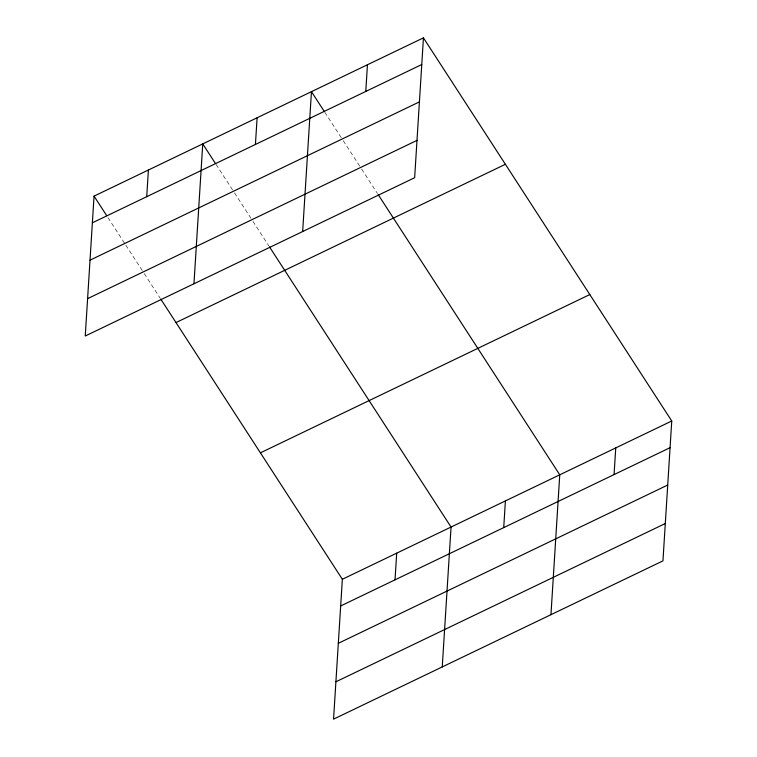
<?xml version="1.0" encoding="UTF-8"?>
<svg xmlns="http://www.w3.org/2000/svg" width="757" height="757" viewBox="0 0 757 757"><rect width="100%" height="100%" fill="white"/><g stroke="black" fill="none" stroke-linecap="round" stroke-linejoin="round"><path stroke-width="0.57" stroke-dasharray="3.79 2.84" d="M324.791 112.244L342.58 139.695M343.214 140.67L360.994 168.111M361.638 169.095L377.516 193.603M216.095 164.477L233.875 191.918M234.509 192.903L252.299 220.344M252.933 221.328L268.811 245.826M108.024 217.685L125.179 244.151M125.813 245.136L143.593 272.577M144.227 273.561L160.106 298.059"/><path stroke-width="1.14" d="M94.048 196.129L85.248 336.004L414.647 177.725L423.447 37.85L94.048 196.129L106.756 215.726M146.726 196.688L148.4 170.013M193.953 283.771L202.753 143.896L215.452 163.493M255.421 144.464L257.106 117.78M302.658 231.538L311.458 91.663L324.157 111.27M365.773 91.436L367.448 64.761M160.749 299.043L342.353 579.275L333.553 719.15L662.952 560.871L671.752 420.996L423.447 37.85M395.022 579.843L396.706 553.159M442.249 666.917L451.049 527.042L269.445 246.81M503.727 527.61L505.402 500.926M550.954 614.684L559.754 474.809L378.15 194.577M614.069 474.592L615.753 447.907M92.373 222.804L421.772 64.534M90.026 260.162L419.416 101.883M87.604 298.646L417.003 140.376M175.993 322.567L505.392 164.288M260.408 452.837L589.807 294.558M342.353 579.275L671.752 420.996M340.669 605.96L670.068 447.68M338.322 643.308L667.721 485.038M335.9 681.792L665.299 523.522"/></g></svg>
